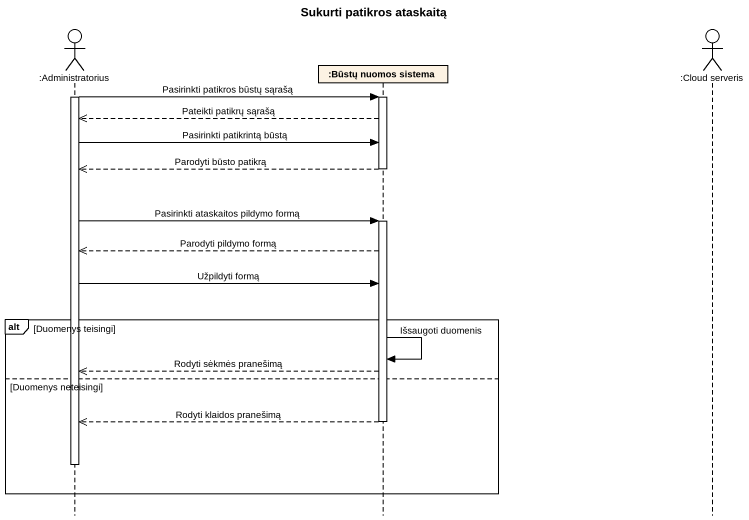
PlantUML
@startuml
title Sukurti patikros ataskaitą
hide footbox
actor ":Administratorius" as Administratorius
participant ":Būstų nuomos sistema" as Būstų_nuomos_sistema
actor ":Cloud serveris" as Cloud_serveris

activate Administratorius
Administratorius -> Būstų_nuomos_sistema : Pasirinkti patikros būstų sąrašą
activate Būstų_nuomos_sistema
Būstų_nuomos_sistema -->> Administratorius : Pateikti patikrų sąrašą
Administratorius -> Būstų_nuomos_sistema : Pasirinkti patikrintą būstą
Būstų_nuomos_sistema -->> Administratorius : Parodyti būsto patikrą
deactivate Būstų_nuomos_sistema
Administratorius -> Būstų_nuomos_sistema : Pasirinkti ataskaitos pildymo formą
activate Būstų_nuomos_sistema
Būstų_nuomos_sistema -->> Administratorius : Parodyti pildymo formą
Administratorius -> Būstų_nuomos_sistema : Užpildyti formą
alt Duomenys teisingi
  Būstų_nuomos_sistema -> Būstų_nuomos_sistema : Išsaugoti duomenis
  Būstų_nuomos_sistema -->> Administratorius : Rodyti sėkmės pranešimą
else Duomenys neteisingi
  Būstų_nuomos_sistema -->> Administratorius : Rodyti klaidos pranešimą
  deactivate Būstų_nuomos_sistema
  deactivate Administratorius
end
@enduml
